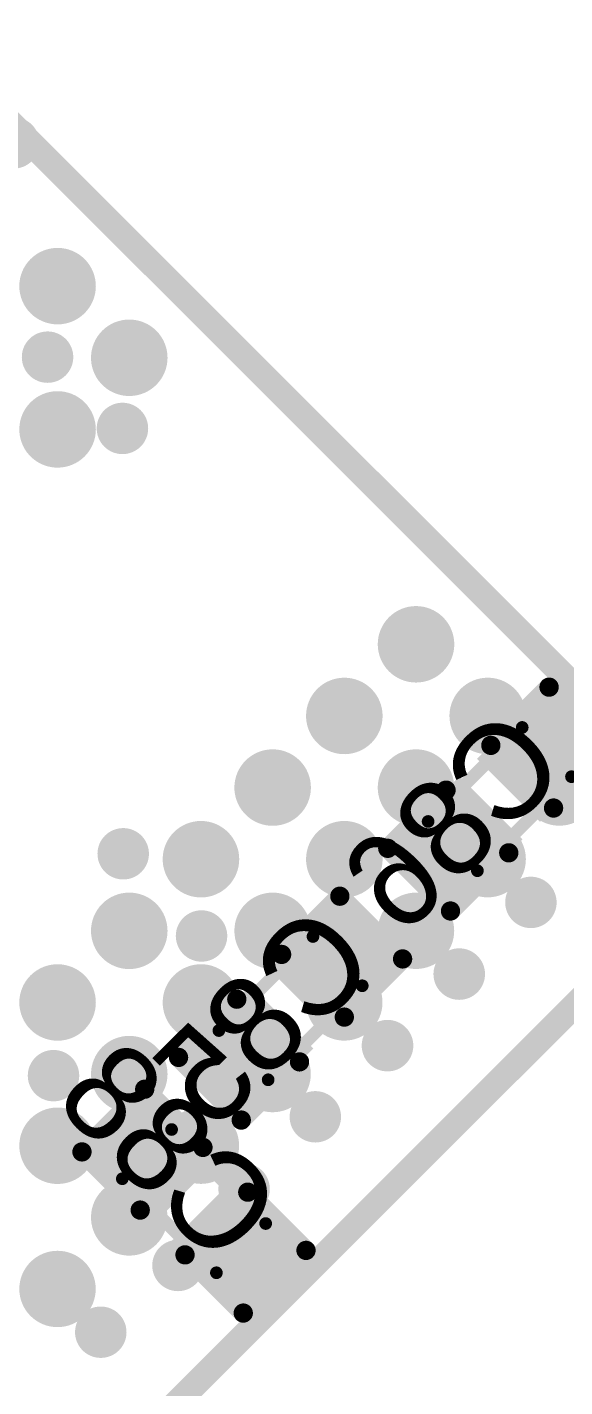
# Model space of a CAD drawing. Extents: x 722 to 1072, y 754 to 1061.
# Drawn here: x 742.09 to 746.34, y 1039.68 to 1050.42 of the extents above; entities that cross this region are included whole.
import ezdxf

# ---------------------------------------------------------------- set-up
doc = ezdxf.new("R2010")
doc.units = 0
doc.layers.get('0').update_dxf_attribs({"linetype": 'CONTINUOUS'})
for name, color, linetype in [('BOTTOMOVERLAY', 54, 'CONTINUOUS'), ('BOTTOMPASTE', 16, 'CONTINUOUS'), ('BOTTOMSOLDER', 6, 'CONTINUOUS'), ('MECHANICAL13', 56, 'CONTINUOUS'), ('MULTILAYER', 9, 'CONTINUOUS'), ('TOPOVERLAY', 2, 'CONTINUOUS'), ('TOPPASTE', 8, 'CONTINUOUS'), ('TOPSOLDER', 216, 'CONTINUOUS'), ('VIAHOLELAYER', 16, 'CONTINUOUS')]:
    doc.layers.add(name, color=color, linetype=linetype)

# ---------------------------------------------------------------- blocks, each defined once
blk = doc.blocks.new('C_0402_B_182')
at = {"layer": 'BOTTOMOVERLAY', "const_width": 0.152}
for points in [[(-0.9, 0.35), (-0.25, 0.35)], [(-0.9, 0.35), (-0.9, -0.35)], [(0.25, 0.35), (0.9, 0.35)], [(0.9, 0.35), (0.9, -0.35)], [(-0.9, -0.35), (-0.25, -0.35)], [(0.25, -0.35), (0.9, -0.35)]]:
    blk.add_lwpolyline(points, dxfattribs=at)
at = {"layer": 'BOTTOMOVERLAY', "const_width": 0.0762}
for points in [[(-0.938, 0.35, 1), (-0.862, 0.35, 1)], [(-0.938, 0.35, 1), (-0.862, 0.35, 1)], [(-0.288, 0.35, 1), (-0.212, 0.35, 1)], [(0.212, 0.35, 1), (0.288, 0.35, 1)], [(0.862, 0.35, 1), (0.938, 0.35, 1)], [(0.862, 0.35, 1), (0.938, 0.35, 1)], [(-0.938, -0.35, 1), (-0.862, -0.35, 1)], [(-0.938, -0.35, 1), (-0.862, -0.35, 1)], [(-0.288, -0.35, 1), (-0.212, -0.35, 1)], [(0.212, -0.35, 1), (0.288, -0.35, 1)], [(0.862, -0.35, 1), (0.938, -0.35, 1)], [(0.862, -0.35, 1), (0.938, -0.35, 1)]]:
    blk.add_lwpolyline(points, format="xyb", close=True, dxfattribs=at)
at = {"layer": 'BOTTOMPASTE'}
for points in [[(-0.8, 0.25), (-0.8, -0.25), (-0.2, 0.25), (-0.2, -0.25)], [(0.2, 0.25), (0.2, -0.25), (0.8, 0.25), (0.8, -0.25)]]:
    blk.add_solid(points, dxfattribs=at)
at = {"layer": 'BOTTOMSOLDER'}
for points in [[(-0.902, 0.352), (-0.902, -0.352), (-0.098, 0.352), (-0.098, -0.352)], [(0.098, 0.352), (0.098, -0.352), (0.902, 0.352), (0.902, -0.352)]]:
    blk.add_solid(points, dxfattribs=at)
at = {"layer": 'MECHANICAL13', "const_width": 0.1}
for points in [[(-0.525, 0.275), (0.525, 0.275)], [(-0.525, 0.275), (-0.525, -0.275)], [(0.525, 0.275), (0.525, -0.275)], [(-0.525, -0.275), (0.525, -0.275)]]:
    blk.add_lwpolyline(points, dxfattribs=at)
at = {"layer": 'MECHANICAL13', "const_width": 0.05}
for points in [[(-0.55, 0.275, 1), (-0.5, 0.275, 1)], [(-0.55, 0.275, 1), (-0.5, 0.275, 1)], [(0.5, 0.275, 1), (0.55, 0.275, 1)], [(0.5, 0.275, 1), (0.55, 0.275, 1)], [(-0.55, -0.275, 1), (-0.5, -0.275, 1)], [(-0.55, -0.275, 1), (-0.5, -0.275, 1)], [(0.5, -0.275, 1), (0.55, -0.275, 1)], [(0.5, -0.275, 1), (0.55, -0.275, 1)]]:
    blk.add_lwpolyline(points, format="xyb", close=True, dxfattribs=at)
blk = doc.blocks.new('C_0402_B_183')
at = {"layer": 'BOTTOMOVERLAY', "const_width": 0.152}
for points in [[(-0.9, -0.35), (-0.9, 0.35)], [(-0.25, 0.35), (-0.9, 0.35)], [(0.9, 0.35), (0.25, 0.35)], [(0.9, -0.35), (0.9, 0.35)], [(-0.25, -0.35), (-0.9, -0.35)], [(0.9, -0.35), (0.25, -0.35)]]:
    blk.add_lwpolyline(points, dxfattribs=at)
at = {"layer": 'BOTTOMOVERLAY', "const_width": 0.0762}
for points in [[(-0.938, 0.35, 1), (-0.862, 0.35, 1)], [(-0.938, 0.35, 1), (-0.862, 0.35, 1)], [(-0.288, 0.35, 1), (-0.212, 0.35, 1)], [(0.212, 0.35, 1), (0.288, 0.35, 1)], [(0.862, 0.35, 1), (0.938, 0.35, 1)], [(0.862, 0.35, 1), (0.938, 0.35, 1)], [(-0.938, -0.35, 1), (-0.862, -0.35, 1)], [(-0.938, -0.35, 1), (-0.862, -0.35, 1)], [(-0.288, -0.35, 1), (-0.212, -0.35, 1)], [(0.212, -0.35, 1), (0.288, -0.35, 1)], [(0.862, -0.35, 1), (0.938, -0.35, 1)], [(0.862, -0.35, 1), (0.938, -0.35, 1)]]:
    blk.add_lwpolyline(points, format="xyb", close=True, dxfattribs=at)
at = {"layer": 'BOTTOMPASTE'}
for points in [[(-0.8, 0.25), (-0.8, -0.25), (-0.2, 0.25), (-0.2, -0.25)], [(0.2, 0.25), (0.2, -0.25), (0.8, 0.25), (0.8, -0.25)]]:
    blk.add_solid(points, dxfattribs=at)
at = {"layer": 'BOTTOMSOLDER'}
for points in [[(-0.902, 0.352), (-0.902, -0.352), (-0.098, 0.352), (-0.098, -0.352)], [(0.098, 0.352), (0.098, -0.352), (0.902, 0.352), (0.902, -0.352)]]:
    blk.add_solid(points, dxfattribs=at)
at = {"layer": 'MECHANICAL13', "const_width": 0.1}
for points in [[(-0.525, -0.275), (-0.525, 0.275)], [(0.525, 0.275), (-0.525, 0.275)], [(0.525, -0.275), (0.525, 0.275)], [(0.525, -0.275), (-0.525, -0.275)]]:
    blk.add_lwpolyline(points, dxfattribs=at)
at = {"layer": 'MECHANICAL13', "const_width": 0.05}
for points in [[(-0.55, 0.275, 1), (-0.5, 0.275, 1)], [(-0.55, 0.275, 1), (-0.5, 0.275, 1)], [(0.5, 0.275, 1), (0.55, 0.275, 1)], [(0.5, 0.275, 1), (0.55, 0.275, 1)], [(-0.55, -0.275, 1), (-0.5, -0.275, 1)], [(-0.55, -0.275, 1), (-0.5, -0.275, 1)], [(0.5, -0.275, 1), (0.55, -0.275, 1)], [(0.5, -0.275, 1), (0.55, -0.275, 1)]]:
    blk.add_lwpolyline(points, format="xyb", close=True, dxfattribs=at)
blk = doc.blocks.new('C_0402_B_185')
at = {"layer": 'BOTTOMOVERLAY', "const_width": 0.152}
for points in [[(-0.9, -0.35), (-0.9, 0.35)], [(-0.9, 0.35), (-0.25, 0.35)], [(0.25, 0.35), (0.9, 0.35)], [(0.9, -0.35), (0.9, 0.35)], [(-0.9, -0.35), (-0.25, -0.35)], [(0.25, -0.35), (0.9, -0.35)]]:
    blk.add_lwpolyline(points, dxfattribs=at)
at = {"layer": 'BOTTOMOVERLAY', "const_width": 0.0762}
for points in [[(-0.938, 0.35, 1), (-0.862, 0.35, 1)], [(-0.938, 0.35, 1), (-0.862, 0.35, 1)], [(-0.288, 0.35, 1), (-0.212, 0.35, 1)], [(0.212, 0.35, 1), (0.288, 0.35, 1)], [(0.862, 0.35, 1), (0.938, 0.35, 1)], [(0.862, 0.35, 1), (0.938, 0.35, 1)], [(-0.938, -0.35, 1), (-0.862, -0.35, 1)], [(-0.938, -0.35, 1), (-0.862, -0.35, 1)], [(-0.288, -0.35, 1), (-0.212, -0.35, 1)], [(0.212, -0.35, 1), (0.288, -0.35, 1)], [(0.862, -0.35, 1), (0.938, -0.35, 1)], [(0.862, -0.35, 1), (0.938, -0.35, 1)]]:
    blk.add_lwpolyline(points, format="xyb", close=True, dxfattribs=at)
at = {"layer": 'BOTTOMPASTE'}
for points in [[(-0.8, 0.25), (-0.8, -0.25), (-0.2, 0.25), (-0.2, -0.25)], [(0.2, 0.25), (0.2, -0.25), (0.8, 0.25), (0.8, -0.25)]]:
    blk.add_solid(points, dxfattribs=at)
at = {"layer": 'BOTTOMSOLDER'}
for points in [[(-0.902, 0.352), (-0.902, -0.352), (-0.098, 0.352), (-0.098, -0.352)], [(0.098, 0.352), (0.098, -0.352), (0.902, 0.352), (0.902, -0.352)]]:
    blk.add_solid(points, dxfattribs=at)
at = {"layer": 'MECHANICAL13', "const_width": 0.1}
for points in [[(-0.525, -0.275), (-0.525, 0.275)], [(-0.525, 0.275), (0.525, 0.275)], [(0.525, -0.275), (0.525, 0.275)], [(-0.525, -0.275), (0.525, -0.275)]]:
    blk.add_lwpolyline(points, dxfattribs=at)
at = {"layer": 'MECHANICAL13', "const_width": 0.05}
for points in [[(-0.55, 0.275, 1), (-0.5, 0.275, 1)], [(-0.55, 0.275, 1), (-0.5, 0.275, 1)], [(0.5, 0.275, 1), (0.55, 0.275, 1)], [(0.5, 0.275, 1), (0.55, 0.275, 1)], [(-0.55, -0.275, 1), (-0.5, -0.275, 1)], [(-0.55, -0.275, 1), (-0.5, -0.275, 1)], [(0.5, -0.275, 1), (0.55, -0.275, 1)], [(0.5, -0.275, 1), (0.55, -0.275, 1)]]:
    blk.add_lwpolyline(points, format="xyb", close=True, dxfattribs=at)
blk = doc.blocks.new('FBGA96C80P9X13_283')
at = {"layer": 'TOPOVERLAY', "const_width": 0.2}
for points in [[(-4.5, 6.65), (4.5, 6.65)], [(4.5, -6.65), (4.5, 6.65)]]:
    blk.add_lwpolyline(points, dxfattribs=at)
at = {"layer": 'TOPPASTE', "const_width": 0.2}
for points in [[(-2.5, 6, 1), (-2.3, 6, 1)], [(-1.7, 6, 1), (-1.5, 6, 1)], [(1.5, 6, 1), (1.7, 6, 1)], [(2.3, 6, 1), (2.5, 6, 1)], [(3.1, 6, 1), (3.3, 6, 1)], [(-1.7, 5.2, 1), (-1.5, 5.2, 1)], [(1.5, 5.2, 1), (1.7, 5.2, 1)], [(2.3, 5.2, 1), (2.5, 5.2, 1)], [(3.1, 5.2, 1), (3.3, 5.2, 1)], [(1.5, 4.4, 1), (1.7, 4.4, 1)], [(2.3, 4.4, 1), (2.5, 4.4, 1)], [(3.1, 4.4, 1), (3.3, 4.4, 1)], [(1.5, 3.6, 1), (1.7, 3.6, 1)], [(2.3, 3.6, 1), (2.5, 3.6, 1)], [(3.1, 3.6, 1), (3.3, 3.6, 1)], [(1.5, 2.8, 1), (1.7, 2.8, 1)], [(2.3, 2.8, 1), (2.5, 2.8, 1)], [(3.1, 2.8, 1), (3.3, 2.8, 1)], [(1.5, 2, 1), (1.7, 2, 1)], [(2.3, 2, 1), (2.5, 2, 1)], [(3.1, 2, 1), (3.3, 2, 1)], [(2.3, 1.2, 1), (2.5, 1.2, 1)], [(3.1, 1.2, 1), (3.3, 1.2, 1)], [(3.1, 0.4, 1), (3.3, 0.4, 1)]]:
    blk.add_lwpolyline(points, format="xyb", close=True, dxfattribs=at)
at = {"layer": 'TOPSOLDER', "const_width": 0.302}
for points in [[(-2.551, 6, 1), (-2.249, 6, 1)], [(-1.751, 6, 1), (-1.449, 6, 1)], [(1.449, 6, 1), (1.751, 6, 1)], [(2.249, 6, 1), (2.551, 6, 1)], [(3.049, 6, 1), (3.35, 6, 1)], [(-1.751, 5.2, 1), (-1.449, 5.2, 1)], [(1.449, 5.2, 1), (1.751, 5.2, 1)], [(2.249, 5.2, 1), (2.551, 5.2, 1)], [(3.049, 5.2, 1), (3.35, 5.2, 1)], [(1.449, 4.4, 1), (1.751, 4.4, 1)], [(2.249, 4.4, 1), (2.551, 4.4, 1)], [(3.049, 4.4, 1), (3.35, 4.4, 1)], [(1.449, 3.6, 1), (1.751, 3.6, 1)], [(2.249, 3.6, 1), (2.551, 3.6, 1)], [(3.049, 3.6, 1), (3.35, 3.6, 1)], [(1.449, 2.8, 1), (1.751, 2.8, 1)], [(2.249, 2.8, 1), (2.551, 2.8, 1)], [(3.049, 2.8, 1), (3.35, 2.8, 1)], [(1.449, 2, 1), (1.751, 2, 1)], [(2.249, 2, 1), (2.551, 2, 1)], [(3.049, 2, 1), (3.35, 2, 1)], [(2.249, 1.2, 1), (2.551, 1.2, 1)], [(3.049, 1.2, 1), (3.351, 1.2, 1)], [(3.049, 0.4, 1), (3.35, 0.4, 1)]]:
    blk.add_lwpolyline(points, format="xyb", close=True, dxfattribs=at)

msp = doc.modelspace()

# ---------------------------------------------------------------- linework, layer by layer
at = {"layer": 'MULTILAYER', "const_width": 0.203}
for points in [[(741.886, 1049.503, 1), (742.089, 1049.503, 1)], [(742.153, 1047.811, 1), (742.356, 1047.811, 1)], [(742.744, 1047.248, 1), (742.947, 1047.248, 1)], [(746.113, 1044.978, 1), (746.317, 1044.978, 1)], [(742.75, 1043.889, 1), (742.953, 1043.889, 1)], [(745.967, 1043.505, 1), (746.17, 1043.505, 1)], [(743.368, 1043.24, 1), (743.571, 1043.24, 1)], [(745.401, 1042.939, 1), (745.605, 1042.939, 1)], [(744.835, 1042.374, 1), (745.039, 1042.374, 1)], [(742.2, 1042.137, 1), (742.403, 1042.137, 1)], [(744.266, 1041.812, 1), (744.469, 1041.812, 1)], [(743.704, 1041.242, 1), (743.907, 1041.242, 1)], [(743.182, 1040.638, 1), (743.385, 1040.638, 1)], [(742.573, 1040.111, 1), (742.776, 1040.111, 1)]]:
    msp.add_lwpolyline(points, format="xyb", close=True, dxfattribs=at)
at = {"layer": 'VIAHOLELAYER', "const_width": 0.102}
for points in [[(742.204, 1047.811, 1), (742.306, 1047.811, 1)], [(742.795, 1047.248, 1), (742.897, 1047.248, 1)], [(746.164, 1044.978, 1), (746.266, 1044.978, 1)], [(742.801, 1043.889, 1), (742.902, 1043.889, 1)], [(746.018, 1043.505, 1), (746.119, 1043.505, 1)], [(743.418, 1043.24, 1), (743.52, 1043.24, 1)], [(745.452, 1042.939, 1), (745.554, 1042.939, 1)], [(744.886, 1042.374, 1), (744.988, 1042.374, 1)], [(742.251, 1042.137, 1), (742.353, 1042.137, 1)], [(744.317, 1041.812, 1), (744.418, 1041.812, 1)], [(743.755, 1041.242, 1), (743.857, 1041.242, 1)], [(743.232, 1040.638, 1), (743.334, 1040.638, 1)], [(742.624, 1040.111, 1), (742.725, 1040.111, 1)]]:
    msp.add_lwpolyline(points, format="xyb", close=True, dxfattribs=at)

# ---------------------------------------------------------------- block references
for name, p, rotation in [('FBGA96C80P9X13_283', (739.788, 1042.432), 315), ('C_0402_B_183', (745.823, 1044.321), 225), ('C_0402_B_182', (744.172, 1042.67), 45), ('C_0402_B_185', (743.41, 1041.146), 315)]:
    msp.add_blockref(name, p, dxfattribs=dict(rotation=rotation))

# ---------------------------------------------------------------- texts
at = {"layer": 'BOTTOMOVERLAY', "text_generation_flag": 2}
for s, rotation, p in [('C86', 45, (746.382, 1044.547)), ('C85', 45, (744.883, 1042.998)), ('C88', 315, (743.613, 1040.61))]:
    msp.add_text(s, height=0.762, rotation=rotation, dxfattribs=at).set_placement(p)

doc.saveas('drawing.dxf')
